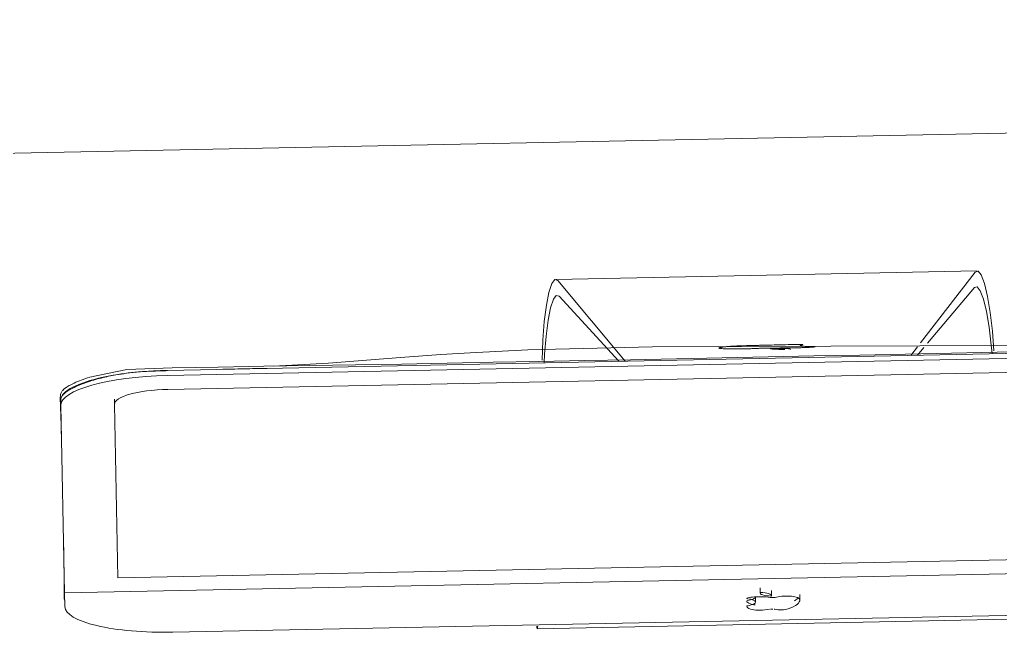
# Model space of a CAD drawing. Header units: metres. Extents: x -71 to 881, y -503 to 661.
# Drawn here: x 201.4073 to 201.7729, y -243.1597 to -242.9307 of the extents above; entities that cross this region are included whole.
import ezdxf

# ---------------------------------------------------------------- set-up
doc = ezdxf.new("R2010")
doc.units = ezdxf.units.M
doc.layers.add('07. Mobiliário', color=51, linetype='Continuous', lineweight=5)

msp = doc.modelspace()

# ---------------------------------------------------------------- linework, layer by layer
at = {"layer": '07. Mobiliário'}
msp.add_line((201.25572, -242.98354), (203.86785, -242.93069), dxfattribs=at)
at = {"layer": '07. Mobiliário', "lineweight": 5}
for p, q in [((201.60712, -243.02761), (201.76427, -243.02443)), ((201.76352, -243.0249), (201.74314, -243.0513)), ((201.60789, -243.02805), (201.63309, -243.0581)), ((201.74575, -243.0514), (201.76321, -243.03069)), ((201.63069, -243.05815), (201.60843, -243.03382)), ((201.91028, -243.05249), (201.46237, -243.06156)), ((201.46241, -243.06349), (201.91032, -243.05443)), ((201.74201, -243.05277), (201.73956, -243.05595)), ((201.74196, -243.0559), (201.74441, -243.05299)), ((201.46251, -243.06866), (201.91042, -243.0596)), ((201.91042, -243.0596), (201.46251, -243.06866)), ((201.42263, -243.07465), (201.42259, -243.07272)), ((201.44262, -243.07424), (201.44258, -243.07231)), ((201.42404, -243.14451), (201.42263, -243.07465)), ((201.44393, -243.13893), (201.44262, -243.07424)), ((201.44262, -243.07424), (201.44393, -243.13893)), ((201.93183, -243.12906), (201.44393, -243.13893)), ((201.44393, -243.13893), (201.93183, -243.12906)), ((201.95193, -243.13383), (201.42404, -243.14451)), ((201.42404, -243.14451), (201.95193, -243.13383)), ((201.42386, -243.14485), (201.42388, -243.14593)), ((201.42414, -243.14969), (201.42404, -243.14451)), ((201.68334, -243.1446), (201.6833, -243.14266)), ((201.68754, -243.1437), (201.68758, -243.14563)), ((201.69816, -243.14516), (201.6982, -243.14709)), ((201.6816, -243.14606), (201.68163, -243.14799)), ((201.91225, -243.15017), (201.46434, -243.15923)), ((201.68685, -243.15067), (201.68592, -243.15082)), ((201.68592, -243.15082), (201.68685, -243.15067)), ((201.77641, -243.15438), (201.60024, -243.15794))]:
    msp.add_line(p, q, dxfattribs=at)
at = {"layer": '07. Mobiliário', "lineweight": 5, "flags": 128}
for points in [[(201.77054, -243.05431), (201.76996, -243.04691), (201.76914, -243.03998), (201.76812, -243.03395), (201.76698, -243.02917), (201.76579, -243.02596), (201.76461, -243.0245), (201.76352, -243.0249)], [(201.60206, -243.05771), (201.60235, -243.0503), (201.60289, -243.04335), (201.60366, -243.03727), (201.6046, -243.03246), (201.60567, -243.0292), (201.60678, -243.0277), (201.60789, -243.02805)], [(201.76321, -243.03069), (201.76428, -243.03038), (201.76543, -243.03183), (201.76659, -243.03495), (201.76771, -243.03956), (201.7687, -243.04539), (201.76952, -243.05209), (201.76982, -243.0553)], [(201.60843, -243.03382), (201.60736, -243.03356), (201.60627, -243.03505), (201.60523, -243.03822), (201.6043, -243.04287), (201.60354, -243.04873), (201.60299, -243.05546), (201.60282, -243.05868)], [(201.78885, -243.0544), (201.77176, -243.05477), (201.75467, -243.05513), (201.73758, -243.05548), (201.72049, -243.05583), (201.7034, -243.05618), (201.68632, -243.05652), (201.66923, -243.05687), (201.65214, -243.05721), (201.63505, -243.05756), (201.61796, -243.05789), (201.60087, -243.05823), (201.58378, -243.05855), (201.56669, -243.05887), (201.5496, -243.05918), (201.53251, -243.05948), (201.51541, -243.05977), (201.49832, -243.06004), (201.48123, -243.06032), (201.46413, -243.06059), (201.44726, -243.06119), (201.43346, -243.06408)], [(201.50196, -243.05999), (201.52248, -243.05889), (201.54932, -243.05672), (201.56433, -243.05562), (201.57525, -243.05495), (201.5967, -243.05393), (201.64319, -243.05274), (201.84256, -243.05197), (201.87065, -243.05253)], [(201.42243, -243.07237), (201.42243, -243.07257), (201.42246, -243.07423)], [(201.60024, -243.15794), (201.6002, -243.1579), (201.60017, -243.1578), (201.60014, -243.15764), (201.60012, -243.15743), (201.60011, -243.15719), (201.60011, -243.15693)], [(201.60041, -243.15695), (201.6004, -243.15721), (201.60038, -243.15745), (201.60035, -243.15766), (201.60032, -243.15781), (201.60028, -243.15791), (201.60024, -243.15794)]]:
    msp.add_lwpolyline(points, dxfattribs=at)
at = {"layer": '07. Mobiliário', "lineweight": 5, "extrusion": (0, 0, -1)}
for centre, major_axis, start_param, end_param in [((201.46258, -243.07191), (-0.03999, -0.00081), 1.308997, 1.570796), ((201.46262, -243.07384), (-0.03999, -0.00081), 0, 1.570796), ((201.46258, -243.07191), (-0.03999, -0.00081), 0.261799, 1.151282), ((201.46262, -243.07384), (-0.02, -0.0004), 0, 1.570796), ((201.46262, -243.07384), (-0.02, -0.0004), 0, 1.570796), ((201.46258, -243.07191), (-0.03999, -0.00081), 0, 0.258223), ((201.68809, -243.1445), (-0.00475, -0.0001), 4.828881, 6.457327), ((201.68809, -243.1445), (-0.00475, -0.0001), 4.828881, 6.457327), ((201.68231, -243.14574), (-0.00527, -0.00011), 1.785801, 3.217222), ((201.68231, -243.14574), (-0.00527, -0.00011), 1.785801, 3.217222), ((201.69287, -243.14714), (-0.00533, -0.00011), 0.880902, 3.12674), ((201.69287, -243.14714), (-0.00533, -0.00011), 0.880902, 3.12674), ((201.67883, -243.14661), (-0.0005, -0.00001), 5.217424, 6.602911), ((201.67883, -243.14661), (-0.0005, -0.00001), 5.217424, 6.602911), ((201.68561, -243.14746), (-0.00727, -0.00015), 5.666986, 6.264579), ((201.68561, -243.14746), (-0.00727, -0.00015), 5.666986, 6.264579), ((201.67934, -243.14762), (-0.001, -0.00002), 0.241979, 1.023736), ((201.67934, -243.14762), (-0.001, -0.00002), 0.241979, 1.023736), ((201.67938, -243.14955), (-0.001, -0.00002), 6.264579, 7.306921), ((201.67938, -243.14955), (-0.001, -0.00002), 6.264579, 7.306921), ((201.68123, -243.14694), (-0.00331, -0.00007), 0.55064, 1.344762), ((201.68123, -243.14694), (-0.00331, -0.00007), 0.55064, 1.344762), ((201.67579, -243.14811), (-0.00585, -0.00012), 2.075831, 4.165328), ((201.67579, -243.14811), (-0.00585, -0.00012), 2.075831, 4.165328), ((201.67575, -243.14618), (-0.00585, -0.00012), 3.381767, 4.165328), ((201.67575, -243.14618), (-0.00585, -0.00012), 3.381767, 4.165328), ((201.68352, -243.14789), (-0.0047, -0.0001), 5.174254, 5.666986), ((201.68352, -243.14789), (-0.0047, -0.0001), 5.174254, 5.666986), ((201.68255, -243.14837), (-0.0091, -0.00018), 1.344762, 2.094395), ((201.68255, -243.14837), (-0.0091, -0.00018), 1.344762, 2.094395), ((201.6881, -243.14575), (-0.0021, -0.00004), 4.022495, 5.235988), ((201.6881, -243.14575), (-0.0021, -0.00004), 4.022495, 5.235988), ((201.67745, -243.14751), (-0.02075, -0.00042), 3.12674, 3.813784), ((201.67745, -243.14751), (-0.02075, -0.00042), 3.12674, 3.813784), ((201.67741, -243.14558), (-0.02075, -0.00042), 3.355755, 3.584769), ((201.67741, -243.14558), (-0.02075, -0.00042), 3.355755, 3.584769), ((201.46414, -243.14888), (0.03999, 0.00081), 1.570796, 3.141593), ((201.68565, -243.14939), (-0.00727, -0.00015), 5.666986, 6.264579), ((201.68565, -243.14939), (-0.00727, -0.00015), 5.666986, 6.264579), ((201.68356, -243.14982), (-0.0047, -0.0001), 4.18879, 5.666986), ((201.68356, -243.14982), (-0.0047, -0.0001), 4.18879, 5.666986), ((201.68769, -243.15103), (-0.00168, -0.00003), 1.308997, 1.832596), ((201.68769, -243.15103), (-0.00168, -0.00003), 1.308997, 1.832596), ((201.68769, -243.15103), (-0.00168, -0.00003), 2.094395, 2.356194), ((201.68769, -243.15103), (-0.00168, -0.00003), 2.094395, 2.356194), ((201.69118, -243.15005), (-0.00328, -0.00007), 3.813784, 5.497787), ((201.69118, -243.15005), (-0.00328, -0.00007), 3.813784, 5.497787)]:
    msp.add_ellipse(centre, major_axis=major_axis, ratio=0.258819, start_param=start_param, end_param=end_param, dxfattribs=at)
at = {"layer": '07. Mobiliário', "lineweight": 5}
for points, knots in [([(201.67367, -243.0525), (201.67305, -243.05253), (201.6719, -243.05261), (201.67049, -243.05274), (201.66956, -243.05285), (201.66905, -243.05294), (201.66879, -243.05298), (201.66863, -243.05302), (201.66847, -243.05306), (201.66826, -243.05311), (201.66801, -243.05317), (201.6679, -243.05324), (201.66793, -243.05328), (201.66799, -243.05331), (201.66806, -243.05332), (201.66814, -243.05334), (201.66827, -243.05336), (201.66855, -243.0534), (201.66909, -243.05345), (201.66995, -243.05351), (201.67084, -243.05354), (201.67168, -243.05356), (201.67265, -243.05357), (201.67375, -243.05357), (201.67491, -243.05357), (201.67578, -243.05356), (201.6765, -243.05355), (201.67699, -243.05354), (201.67726, -243.05354), (201.67747, -243.05354), (201.67767, -243.05353), (201.67794, -243.05353), (201.6784, -243.05351), (201.67906, -243.05349), (201.67986, -243.05346), (201.68065, -243.05342), (201.68146, -243.05338), (201.68227, -243.05335), (201.68296, -243.05332), (201.68346, -243.05331), (201.68374, -243.0533), (201.68396, -243.0533), (201.68418, -243.05329), (201.68447, -243.05328), (201.68499, -243.05327), (201.68604, -243.05326), (201.68729, -243.05324), (201.68854, -243.05323), (201.68948, -243.05322), (201.69025, -243.05322), (201.69078, -243.05321), (201.69108, -243.0532), (201.69131, -243.0532), (201.69153, -243.0532), (201.69183, -243.0532), (201.69235, -243.05319), (201.6931, -243.05318), (201.694, -243.05317), (201.69489, -243.05316), (201.69577, -243.05315), (201.69663, -243.05314), (201.69732, -243.05312), (201.69779, -243.05311), (201.69806, -243.0531), (201.69826, -243.0531), (201.69846, -243.05309), (201.69872, -243.05308), (201.69917, -243.05307), (201.6998, -243.05304), (201.70053, -243.05301), (201.70149, -243.05297), (201.70263, -243.0529), (201.70349, -243.05284), (201.7039, -243.05281)], [0, 0, 0, 0, 0.055556, 0.111111, 0.166667, 0.194444, 0.208333, 0.222222, 0.236111, 0.25, 0.277778, 0.305556, 0.319444, 0.326389, 0.333333, 0.340278, 0.347222, 0.361111, 0.388889, 0.416667, 0.444444, 0.458333, 0.472222, 0.5, 0.513889, 0.527778, 0.541667, 0.548611, 0.552083, 0.555556, 0.559028, 0.5625, 0.569444, 0.583333, 0.597222, 0.611111, 0.625, 0.638889, 0.652778, 0.659722, 0.663194, 0.666667, 0.670139, 0.673611, 0.680556, 0.694444, 0.722222, 0.736111, 0.75, 0.763889, 0.770833, 0.774306, 0.777778, 0.78125, 0.784722, 0.791667, 0.805556, 0.819444, 0.833333, 0.847222, 0.861111, 0.875, 0.881944, 0.885417, 0.888889, 0.892361, 0.895833, 0.902778, 0.916667, 0.930556, 0.944444, 0.972222, 1, 1, 1, 1]), ([(201.7039, -243.05281), (201.70322, -243.05279), (201.70227, -243.05275), (201.70118, -243.05268), (201.70045, -243.05263), (201.6998, -243.05258), (201.69934, -243.05253), (201.69901, -243.05249), (201.69878, -243.05246), (201.69861, -243.05244), (201.6985, -243.05242), (201.69844, -243.05241), (201.6984, -243.0524), (201.69836, -243.05239), (201.69831, -243.05238), (201.69825, -243.05236), (201.69821, -243.05232), (201.69832, -243.05225), (201.69862, -243.05216), (201.69907, -243.05205), (201.69939, -243.05195), (201.69913, -243.05191), (201.69877, -243.05189), (201.69845, -243.05189), (201.69813, -243.05189), (201.69777, -243.05189), (201.69703, -243.0519), (201.6952, -243.05193), (201.69184, -243.052), (201.68821, -243.05208), (201.68591, -243.05214), (201.68487, -243.05216), (201.68431, -243.05218), (201.68392, -243.05219), (201.68354, -243.0522), (201.68303, -243.05221), (201.68216, -243.05223), (201.68048, -243.05227), (201.67823, -243.05233), (201.6758, -243.05241), (201.67435, -243.05247), (201.67367, -243.0525)], [0, 0, 0, 0, 0.0625, 0.09375, 0.125, 0.15625, 0.1875, 0.203125, 0.21875, 0.234375, 0.242188, 0.246094, 0.25, 0.253906, 0.257812, 0.265625, 0.28125, 0.3125, 0.34375, 0.375, 0.4375, 0.46875, 0.484375, 0.5, 0.507812, 0.515625, 0.53125, 0.5625, 0.625, 0.6875, 0.71875, 0.734375, 0.742188, 0.75, 0.757812, 0.765625, 0.78125, 0.8125, 0.875, 0.9375, 1, 1, 1, 1]), ([(201.68726, -243.05338), (201.6872, -243.05342), (201.68727, -243.05349), (201.68781, -243.05357), (201.68849, -243.05363), (201.68932, -243.05368), (201.69037, -243.05371), (201.69161, -243.05373), (201.69227, -243.05373), (201.69261, -243.05373)], [0, 0, 0, 0, 0.1666667, 0.3333333, 0.4166667, 0.5, 0.6666667, 0.75, 0.8333333, 0.8333333, 0.8333333, 0.8333333]), ([(201.46177, -243.06167), (201.46078, -243.0617), (201.45851, -243.06178), (201.45528, -243.0619), (201.45222, -243.06207), (201.44953, -243.0623), (201.44709, -243.06259), (201.44454, -243.06297), (201.44184, -243.06345), (201.43815, -243.06424), (201.43535, -243.065), (201.43353, -243.06559)], [0.93690845, 0.93690845, 0.93690845, 0.93690845, 0.94181034, 0.94827586, 0.95474138, 0.9612069, 0.96767241, 0.97413793, 0.98060345, 0.98706897, 1, 1, 1, 1]), ([(201.5007, -243.06078), (201.49922, -243.06081), (201.49627, -243.06087), (201.49194, -243.06096), (201.48829, -243.06104), (201.48531, -243.0611), (201.48378, -243.06113), (201.48303, -243.06115)], [0.86206897, 0.86206897, 0.86206897, 0.86206897, 0.87068966, 0.87931034, 0.88793103, 0.89224138, 0.89655172, 0.89655172, 0.89655172, 0.89655172]), ([(201.43346, -243.06408), (201.4323, -243.06444), (201.43014, -243.0652), (201.42754, -243.06629), (201.42561, -243.06728), (201.42427, -243.06813), (201.42352, -243.06878), (201.42311, -243.06925), (201.42284, -243.06968), (201.42263, -243.07017), (201.42248, -243.07082), (201.42242, -243.07155), (201.42242, -243.07209), (201.42243, -243.07236), (201.42243, -243.07237)], [0, 0, 0, 0, 0.0147059, 0.0294118, 0.0441176, 0.0588235, 0.0735294, 0.0882353, 0.1029412, 0.1176471, 0.1323529, 0.1470588, 0.1617647, 0.1620737, 0.1620737, 0.1620737, 0.1620737]), ([(201.43353, -243.06559), (201.4316, -243.06621), (201.42887, -243.06726), (201.42602, -243.0687), (201.42436, -243.06975), (201.42324, -243.07076), (201.42265, -243.07183), (201.42245, -243.07303), (201.42246, -243.07433), (201.42251, -243.07554), (201.42256, -243.07665), (201.42259, -243.07753), (201.42262, -243.07826), (201.42264, -243.07884), (201.42266, -243.07945), (201.42268, -243.08022), (201.42271, -243.08115), (201.42274, -243.08224), (201.42277, -243.08336), (201.4228, -243.08451), (201.42283, -243.08564), (201.42286, -243.08676), (201.42288, -243.08751), (201.42289, -243.08789)], [0, 0, 0, 0, 0.025, 0.0375, 0.05, 0.0625, 0.075, 0.0875, 0.1, 0.1125, 0.125, 0.1375, 0.14375, 0.15, 0.15625, 0.1625, 0.175, 0.1875, 0.2, 0.2125, 0.225, 0.2375, 0.25, 0.25, 0.25, 0.25]), ([(201.42363, -243.12468), (201.42366, -243.12624), (201.4237, -243.12856), (201.42375, -243.13127), (201.42377, -243.13281), (201.42379, -243.13397), (201.42381, -243.13513), (201.42382, -243.13627), (201.42383, -243.1374), (201.42385, -243.13856), (201.42386, -243.13969), (201.42387, -243.1408), (201.42387, -243.1419), (201.42388, -243.14304), (201.42388, -243.14415), (201.42387, -243.14519), (201.42388, -243.14623), (201.42392, -243.14693), (201.42396, -243.14728)], [0.65, 0.65, 0.65, 0.65, 0.7, 0.725, 0.7375, 0.75, 0.7625, 0.775, 0.7875, 0.8, 0.8125, 0.825, 0.8375, 0.85, 0.8625, 0.875, 0.8875, 0.9, 0.9, 0.9, 0.9])]:
    msp.add_open_spline(points, degree=3, knots=knots, dxfattribs=at)
msp.add_open_spline([(201.69471, -243.05373), (201.69487, -243.05358), (201.69379, -243.05338), (201.6899, -243.05335), (201.68726, -243.05338)], degree=3, dxfattribs=at)

doc.saveas('drawing.dxf')
